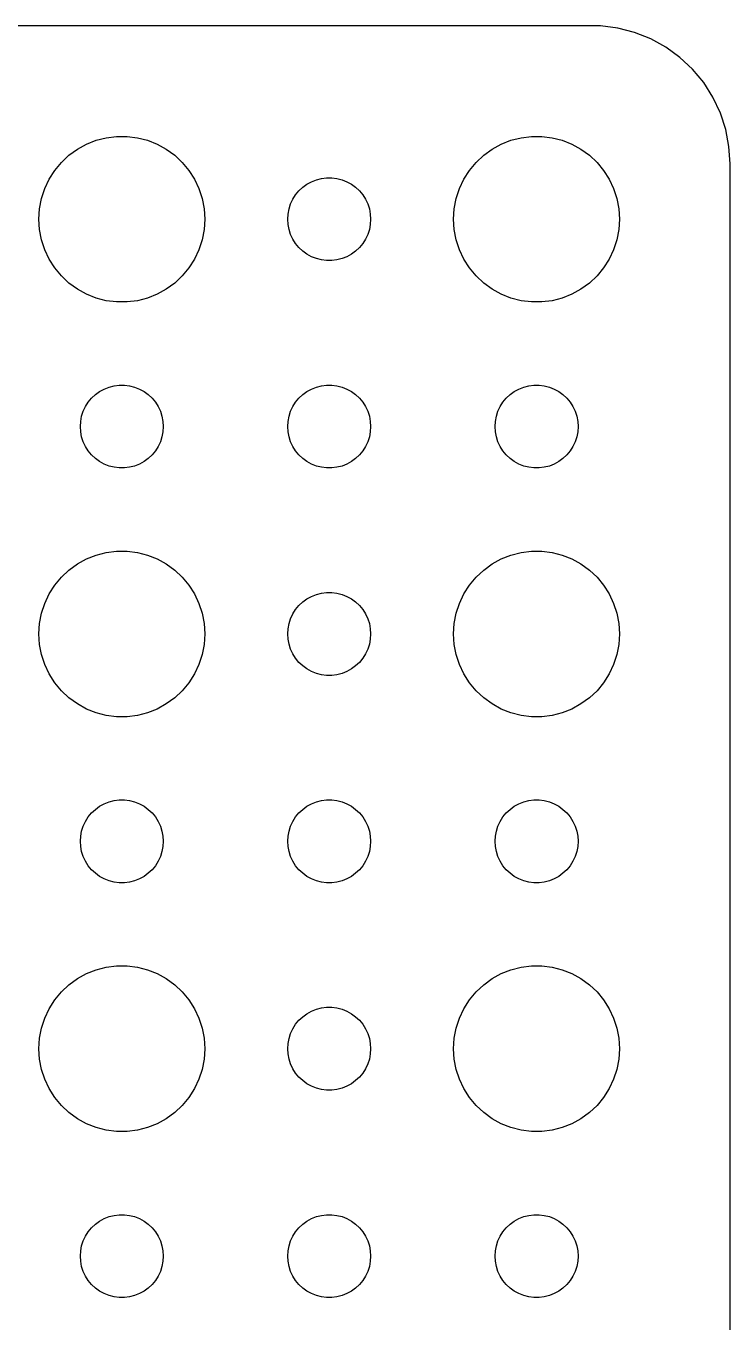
# Model space of a CAD drawing. Header units: metres. Extents: x -44.5 to 44.5, y -44.5 to 44.5.
# Drawn here: x 19.03 to 44.5, y -2.39 to 44.49 of the extents above; entities that cross this region are included whole.
import ezdxf

# ---------------------------------------------------------------- set-up
doc = ezdxf.new("R2010")
doc.units = ezdxf.units.M

msp = doc.modelspace()

# ---------------------------------------------------------------- linework, layer by layer
for p, q in [((39.8139, 44.4901), (-39.8139, 44.4901)), ((40.4369, 44.4114), (39.8139, 44.4901)), ((41.0451, 44.2553), (40.4369, 44.4114)), ((41.6289, 44.0241), (41.0451, 44.2553)), ((42.1791, 43.7216), (41.6289, 44.0241)), ((42.6871, 43.3526), (42.1791, 43.7216)), ((43.1448, 42.9227), (42.6871, 43.3526)), ((43.5451, 42.4389), (43.1448, 42.9227)), ((43.8815, 41.9088), (43.5451, 42.4389)), ((44.1489, 41.3406), (43.8815, 41.9088)), ((44.3429, 40.7434), (44.1489, 41.3406)), ((21.2227, 40.2145), (21.5729, 40.3532)), ((21.5729, 40.3532), (21.9379, 40.4469)), ((21.9379, 40.4469), (22.3116, 40.4941)), ((22.3116, 40.4941), (22.6884, 40.4941)), ((22.6884, 40.4941), (23.0621, 40.4469)), ((23.0621, 40.4469), (23.427, 40.3532)), ((23.427, 40.3532), (23.7773, 40.2145)), ((36.2227, 40.2145), (36.5729, 40.3532)), ((36.5729, 40.3532), (36.9379, 40.4469)), ((36.9379, 40.4469), (37.3116, 40.4941)), ((37.3116, 40.4941), (37.6884, 40.4941)), ((37.6884, 40.4941), (38.0621, 40.4469)), ((38.0621, 40.4469), (38.427, 40.3532)), ((38.427, 40.3532), (38.7773, 40.2145)), ((44.4606, 40.1267), (44.3429, 40.7434)), ((20.5877, 39.8115), (20.8925, 40.033)), ((20.8925, 40.033), (21.2227, 40.2145)), ((23.7773, 40.2145), (24.1075, 40.033)), ((24.1075, 40.033), (24.4123, 39.8115)), ((35.5877, 39.8115), (35.8925, 40.033)), ((35.8925, 40.033), (36.2227, 40.2145)), ((38.7773, 40.2145), (39.1075, 40.033)), ((39.1075, 40.033), (39.4123, 39.8115)), ((44.5, 39.5), (44.4606, 40.1267)), ((20.0729, 39.2634), (20.3131, 39.5536)), ((20.3131, 39.5536), (20.5877, 39.8115)), ((24.4123, 39.8115), (24.6869, 39.5536)), ((24.6869, 39.5536), (24.927, 39.2634)), ((35.0729, 39.2634), (35.3131, 39.5536)), ((35.3131, 39.5536), (35.5877, 39.8115)), ((39.4123, 39.8115), (39.6869, 39.5536)), ((39.6869, 39.5536), (39.927, 39.2634)), ((44.5, -39.5), (44.5, 39.5)), ((19.7107, 38.6044), (19.8711, 38.9453)), ((19.8711, 38.9453), (20.0729, 39.2634)), ((24.927, 39.2634), (25.1289, 38.9453)), ((25.1289, 38.9453), (25.2893, 38.6044)), ((29.3613, 38.8572), (29.5365, 38.9266)), ((29.5365, 38.9266), (29.7189, 38.9734)), ((29.7189, 38.9734), (29.9058, 38.997)), ((29.9058, 38.997), (30.0942, 38.997)), ((30.0942, 38.997), (30.2811, 38.9734)), ((30.2811, 38.9734), (30.4635, 38.9266)), ((30.4635, 38.9266), (30.6387, 38.8572)), ((34.7107, 38.6044), (34.8711, 38.9453)), ((34.8711, 38.9453), (35.0729, 39.2634)), ((39.927, 39.2634), (40.1289, 38.9453)), ((40.1289, 38.9453), (40.2893, 38.6044)), ((19.5942, 38.2461), (19.7107, 38.6044)), ((25.2893, 38.6044), (25.4057, 38.2461)), ((28.7865, 38.3817), (28.9065, 38.5268)), ((28.9065, 38.5268), (29.0439, 38.6558)), ((29.0439, 38.6558), (29.1963, 38.7665)), ((29.1963, 38.7665), (29.3613, 38.8572)), ((30.6387, 38.8572), (30.8037, 38.7665)), ((30.8037, 38.7665), (30.9561, 38.6558)), ((30.9561, 38.6558), (31.0934, 38.5268)), ((31.0934, 38.5268), (31.2135, 38.3817)), ((34.5942, 38.2461), (34.7107, 38.6044)), ((40.2893, 38.6044), (40.4057, 38.2461)), ((19.5237, 37.876), (19.5942, 38.2461)), ((25.4057, 38.2461), (25.4763, 37.876)), ((28.5471, 37.873), (28.6053, 38.0522)), ((28.6053, 38.0522), (28.6855, 38.2226)), ((28.6855, 38.2226), (28.7865, 38.3817)), ((31.2135, 38.3817), (31.3145, 38.2226)), ((31.3145, 38.2226), (31.3947, 38.0522)), ((31.3947, 38.0522), (31.4529, 37.873)), ((34.5237, 37.876), (34.5942, 38.2461)), ((40.4057, 38.2461), (40.4763, 37.876)), ((19.5, 37.5), (19.5237, 37.876)), ((25.4763, 37.876), (25.5, 37.5)), ((28.5, 37.5), (28.5118, 37.688)), ((28.5118, 37.688), (28.5471, 37.873)), ((31.4529, 37.873), (31.4882, 37.688)), ((31.4882, 37.688), (31.5, 37.5)), ((34.5, 37.5), (34.5237, 37.876)), ((40.4763, 37.876), (40.5, 37.5)), ((19.5237, 37.124), (19.5, 37.5)), ((19.5942, 36.7539), (19.5237, 37.124)), ((25.4763, 37.124), (25.4057, 36.7539)), ((25.5, 37.5), (25.4763, 37.124)), ((28.5118, 37.312), (28.5, 37.5)), ((28.5471, 37.127), (28.5118, 37.312)), ((28.6053, 36.9478), (28.5471, 37.127)), ((31.4529, 37.127), (31.3947, 36.9478)), ((31.4882, 37.312), (31.4529, 37.127)), ((31.5, 37.5), (31.4882, 37.312)), ((34.5237, 37.124), (34.5, 37.5)), ((34.5942, 36.7539), (34.5237, 37.124)), ((40.4763, 37.124), (40.4057, 36.7539)), ((40.5, 37.5), (40.4763, 37.124)), ((19.7107, 36.3956), (19.5942, 36.7539)), ((25.4057, 36.7539), (25.2893, 36.3956)), ((28.6855, 36.7774), (28.6053, 36.9478)), ((28.7865, 36.6183), (28.6855, 36.7774)), ((28.9065, 36.4732), (28.7865, 36.6183)), ((31.2135, 36.6183), (31.0934, 36.4732)), ((31.3145, 36.7774), (31.2135, 36.6183)), ((31.3947, 36.9478), (31.3145, 36.7774)), ((34.7107, 36.3956), (34.5942, 36.7539)), ((40.4057, 36.7539), (40.2893, 36.3956)), ((19.8711, 36.0547), (19.7107, 36.3956)), ((25.2893, 36.3956), (25.1289, 36.0547)), ((29.0439, 36.3442), (28.9065, 36.4732)), ((29.1963, 36.2335), (29.0439, 36.3442)), ((29.3613, 36.1428), (29.1963, 36.2335)), ((29.5365, 36.0734), (29.3613, 36.1428)), ((30.6387, 36.1428), (30.4635, 36.0734)), ((30.8037, 36.2335), (30.6387, 36.1428)), ((30.9561, 36.3442), (30.8037, 36.2335)), ((31.0934, 36.4732), (30.9561, 36.3442)), ((34.8711, 36.0547), (34.7107, 36.3956)), ((40.2893, 36.3956), (40.1289, 36.0547)), ((20.0729, 35.7366), (19.8711, 36.0547)), ((20.3131, 35.4464), (20.0729, 35.7366)), ((24.927, 35.7366), (24.6869, 35.4464)), ((25.1289, 36.0547), (24.927, 35.7366)), ((29.7189, 36.0266), (29.5365, 36.0734)), ((29.9058, 36.003), (29.7189, 36.0266)), ((30.0942, 36.003), (29.9058, 36.003)), ((30.2811, 36.0266), (30.0942, 36.003)), ((30.4635, 36.0734), (30.2811, 36.0266)), ((35.0729, 35.7366), (34.8711, 36.0547)), ((35.3131, 35.4464), (35.0729, 35.7366)), ((39.927, 35.7366), (39.6869, 35.4464)), ((40.1289, 36.0547), (39.927, 35.7366)), ((20.5877, 35.1885), (20.3131, 35.4464)), ((20.8925, 34.967), (20.5877, 35.1885)), ((24.4123, 35.1885), (24.1075, 34.967)), ((24.6869, 35.4464), (24.4123, 35.1885)), ((35.5877, 35.1885), (35.3131, 35.4464)), ((35.8925, 34.967), (35.5877, 35.1885)), ((39.4123, 35.1885), (39.1075, 34.967)), ((39.6869, 35.4464), (39.4123, 35.1885)), ((21.2227, 34.7855), (20.8925, 34.967)), ((21.5729, 34.6468), (21.2227, 34.7855)), ((23.7773, 34.7855), (23.427, 34.6468)), ((24.1075, 34.967), (23.7773, 34.7855)), ((36.2227, 34.7855), (35.8925, 34.967)), ((36.5729, 34.6468), (36.2227, 34.7855)), ((38.7773, 34.7855), (38.427, 34.6468)), ((39.1075, 34.967), (38.7773, 34.7855)), ((21.9379, 34.5531), (21.5729, 34.6468)), ((22.3116, 34.5059), (21.9379, 34.5531)), ((22.6884, 34.5059), (22.3116, 34.5059)), ((23.0621, 34.5531), (22.6884, 34.5059)), ((23.427, 34.6468), (23.0621, 34.5531)), ((36.9379, 34.5531), (36.5729, 34.6468)), ((37.3116, 34.5059), (36.9379, 34.5531)), ((37.6884, 34.5059), (37.3116, 34.5059)), ((38.0621, 34.5531), (37.6884, 34.5059)), ((38.427, 34.6468), (38.0621, 34.5531)), ((21.8613, 31.3572), (22.0365, 31.4266)), ((22.0365, 31.4266), (22.2189, 31.4734)), ((22.2189, 31.4734), (22.4058, 31.497)), ((22.4058, 31.497), (22.5942, 31.497)), ((22.5942, 31.497), (22.7811, 31.4734)), ((22.7811, 31.4734), (22.9635, 31.4266)), ((22.9635, 31.4266), (23.1387, 31.3572)), ((29.3613, 31.3572), (29.5365, 31.4266)), ((29.5365, 31.4266), (29.7189, 31.4734)), ((29.7189, 31.4734), (29.9058, 31.497)), ((29.9058, 31.497), (30.0942, 31.497)), ((30.0942, 31.497), (30.2811, 31.4734)), ((30.2811, 31.4734), (30.4635, 31.4266)), ((30.4635, 31.4266), (30.6387, 31.3572)), ((36.8613, 31.3572), (37.0365, 31.4266)), ((37.0365, 31.4266), (37.2189, 31.4734)), ((37.2189, 31.4734), (37.4058, 31.497)), ((37.4058, 31.497), (37.5942, 31.497)), ((37.5942, 31.497), (37.7811, 31.4734)), ((37.7811, 31.4734), (37.9635, 31.4266)), ((37.9635, 31.4266), (38.1387, 31.3572)), ((21.2865, 30.8817), (21.4065, 31.0268)), ((21.4065, 31.0268), (21.5439, 31.1558)), ((21.5439, 31.1558), (21.6963, 31.2665)), ((21.6963, 31.2665), (21.8613, 31.3572)), ((23.1387, 31.3572), (23.3037, 31.2665)), ((23.3037, 31.2665), (23.4561, 31.1558)), ((23.4561, 31.1558), (23.5934, 31.0268)), ((23.5934, 31.0268), (23.7135, 30.8817)), ((28.7865, 30.8817), (28.9065, 31.0268)), ((28.9065, 31.0268), (29.0439, 31.1558)), ((29.0439, 31.1558), (29.1963, 31.2665)), ((29.1963, 31.2665), (29.3613, 31.3572)), ((30.6387, 31.3572), (30.8037, 31.2665)), ((30.8037, 31.2665), (30.9561, 31.1558)), ((30.9561, 31.1558), (31.0934, 31.0268)), ((31.0934, 31.0268), (31.2135, 30.8817)), ((36.2865, 30.8817), (36.4065, 31.0268)), ((36.4065, 31.0268), (36.5439, 31.1558)), ((36.5439, 31.1558), (36.6963, 31.2665)), ((36.6963, 31.2665), (36.8613, 31.3572)), ((38.1387, 31.3572), (38.3037, 31.2665)), ((38.3037, 31.2665), (38.4561, 31.1558)), ((38.4561, 31.1558), (38.5934, 31.0268)), ((38.5934, 31.0268), (38.7135, 30.8817)), ((21.0471, 30.373), (21.1053, 30.5522)), ((21.1053, 30.5522), (21.1855, 30.7226)), ((21.1855, 30.7226), (21.2865, 30.8817)), ((23.7135, 30.8817), (23.8145, 30.7226)), ((23.8145, 30.7226), (23.8947, 30.5522)), ((23.8947, 30.5522), (23.9529, 30.373)), ((28.5471, 30.373), (28.6053, 30.5522)), ((28.6053, 30.5522), (28.6855, 30.7226)), ((28.6855, 30.7226), (28.7865, 30.8817)), ((31.2135, 30.8817), (31.3145, 30.7226)), ((31.3145, 30.7226), (31.3947, 30.5522)), ((31.3947, 30.5522), (31.4529, 30.373)), ((36.0471, 30.373), (36.1053, 30.5522)), ((36.1053, 30.5522), (36.1855, 30.7226)), ((36.1855, 30.7226), (36.2865, 30.8817)), ((38.7135, 30.8817), (38.8145, 30.7226)), ((38.8145, 30.7226), (38.8947, 30.5522)), ((38.8947, 30.5522), (38.9529, 30.373)), ((21, 30), (21.0118, 30.188)), ((21.0118, 30.188), (21.0471, 30.373)), ((23.9529, 30.373), (23.9882, 30.188)), ((23.9882, 30.188), (24, 30)), ((28.5, 30), (28.5118, 30.188)), ((28.5118, 30.188), (28.5471, 30.373)), ((31.4529, 30.373), (31.4882, 30.188)), ((31.4882, 30.188), (31.5, 30)), ((36, 30), (36.0118, 30.188)), ((36.0118, 30.188), (36.0471, 30.373)), ((38.9529, 30.373), (38.9882, 30.188)), ((38.9882, 30.188), (39, 30)), ((21.0118, 29.812), (21, 30)), ((21.0471, 29.627), (21.0118, 29.812)), ((21.1053, 29.4478), (21.0471, 29.627)), ((23.9529, 29.627), (23.8947, 29.4478)), ((23.9882, 29.812), (23.9529, 29.627)), ((24, 30), (23.9882, 29.812)), ((28.5118, 29.812), (28.5, 30)), ((28.5471, 29.627), (28.5118, 29.812)), ((28.6053, 29.4478), (28.5471, 29.627)), ((31.4529, 29.627), (31.3947, 29.4478)), ((31.4882, 29.812), (31.4529, 29.627)), ((31.5, 30), (31.4882, 29.812)), ((36.0118, 29.812), (36, 30)), ((36.0471, 29.627), (36.0118, 29.812)), ((36.1053, 29.4478), (36.0471, 29.627)), ((38.9529, 29.627), (38.8947, 29.4478)), ((38.9882, 29.812), (38.9529, 29.627)), ((39, 30), (38.9882, 29.812)), ((21.1855, 29.2774), (21.1053, 29.4478)), ((21.2865, 29.1183), (21.1855, 29.2774)), ((21.4065, 28.9732), (21.2865, 29.1183)), ((23.7135, 29.1183), (23.5934, 28.9732)), ((23.8145, 29.2774), (23.7135, 29.1183)), ((23.8947, 29.4478), (23.8145, 29.2774)), ((28.6855, 29.2774), (28.6053, 29.4478)), ((28.7865, 29.1183), (28.6855, 29.2774)), ((28.9065, 28.9732), (28.7865, 29.1183)), ((31.2135, 29.1183), (31.0934, 28.9732)), ((31.3145, 29.2774), (31.2135, 29.1183)), ((31.3947, 29.4478), (31.3145, 29.2774)), ((36.1855, 29.2774), (36.1053, 29.4478)), ((36.2865, 29.1183), (36.1855, 29.2774)), ((36.4065, 28.9732), (36.2865, 29.1183)), ((38.7135, 29.1183), (38.5934, 28.9732)), ((38.8145, 29.2774), (38.7135, 29.1183)), ((38.8947, 29.4478), (38.8145, 29.2774)), ((21.5439, 28.8442), (21.4065, 28.9732)), ((21.6963, 28.7335), (21.5439, 28.8442)), ((21.8613, 28.6427), (21.6963, 28.7335)), ((22.0365, 28.5734), (21.8613, 28.6427)), ((23.1387, 28.6427), (22.9635, 28.5734)), ((23.3037, 28.7335), (23.1387, 28.6427)), ((23.4561, 28.8442), (23.3037, 28.7335)), ((23.5934, 28.9732), (23.4561, 28.8442)), ((29.0439, 28.8442), (28.9065, 28.9732)), ((29.1963, 28.7335), (29.0439, 28.8442)), ((29.3613, 28.6427), (29.1963, 28.7335)), ((29.5365, 28.5734), (29.3613, 28.6427)), ((30.6387, 28.6427), (30.4635, 28.5734)), ((30.8037, 28.7335), (30.6387, 28.6427)), ((30.9561, 28.8442), (30.8037, 28.7335)), ((31.0934, 28.9732), (30.9561, 28.8442)), ((36.5439, 28.8442), (36.4065, 28.9732)), ((36.6963, 28.7335), (36.5439, 28.8442)), ((36.8613, 28.6427), (36.6963, 28.7335)), ((37.0365, 28.5734), (36.8613, 28.6427)), ((38.1387, 28.6427), (37.9635, 28.5734)), ((38.3037, 28.7335), (38.1387, 28.6427)), ((38.4561, 28.8442), (38.3037, 28.7335)), ((38.5934, 28.9732), (38.4561, 28.8442)), ((22.2189, 28.5266), (22.0365, 28.5734)), ((22.4058, 28.503), (22.2189, 28.5266)), ((22.5942, 28.503), (22.4058, 28.503)), ((22.7811, 28.5266), (22.5942, 28.503)), ((22.9635, 28.5734), (22.7811, 28.5266)), ((29.7189, 28.5266), (29.5365, 28.5734)), ((29.9058, 28.503), (29.7189, 28.5266)), ((30.0942, 28.503), (29.9058, 28.503)), ((30.2811, 28.5266), (30.0942, 28.503)), ((30.4635, 28.5734), (30.2811, 28.5266)), ((37.2189, 28.5266), (37.0365, 28.5734)), ((37.4058, 28.503), (37.2189, 28.5266)), ((37.5942, 28.503), (37.4058, 28.503)), ((37.7811, 28.5266), (37.5942, 28.503)), ((37.9635, 28.5734), (37.7811, 28.5266)), ((21.2227, 25.2145), (21.5729, 25.3532)), ((21.5729, 25.3532), (21.9379, 25.4469)), ((21.9379, 25.4469), (22.3116, 25.4941)), ((22.3116, 25.4941), (22.6884, 25.4941)), ((22.6884, 25.4941), (23.0621, 25.4469)), ((23.0621, 25.4469), (23.427, 25.3532)), ((23.427, 25.3532), (23.7773, 25.2145)), ((36.2227, 25.2145), (36.5729, 25.3532)), ((36.5729, 25.3532), (36.9379, 25.4469)), ((36.9379, 25.4469), (37.3116, 25.4941)), ((37.3116, 25.4941), (37.6884, 25.4941)), ((37.6884, 25.4941), (38.0621, 25.4469)), ((38.0621, 25.4469), (38.427, 25.3532)), ((38.427, 25.3532), (38.7773, 25.2145)), ((20.5877, 24.8115), (20.8925, 25.033)), ((20.8925, 25.033), (21.2227, 25.2145)), ((23.7773, 25.2145), (24.1075, 25.033)), ((24.1075, 25.033), (24.4123, 24.8115)), ((35.5877, 24.8115), (35.8925, 25.033)), ((35.8925, 25.033), (36.2227, 25.2145)), ((38.7773, 25.2145), (39.1075, 25.033)), ((39.1075, 25.033), (39.4123, 24.8115)), ((20.0729, 24.2634), (20.3131, 24.5536)), ((20.3131, 24.5536), (20.5877, 24.8115)), ((24.4123, 24.8115), (24.6869, 24.5536)), ((24.6869, 24.5536), (24.927, 24.2634)), ((35.0729, 24.2634), (35.3131, 24.5536)), ((35.3131, 24.5536), (35.5877, 24.8115)), ((39.4123, 24.8115), (39.6869, 24.5536)), ((39.6869, 24.5536), (39.927, 24.2634)), ((19.7107, 23.6044), (19.8711, 23.9453)), ((19.8711, 23.9453), (20.0729, 24.2634)), ((24.927, 24.2634), (25.1289, 23.9453)), ((25.1289, 23.9453), (25.2893, 23.6044)), ((29.3613, 23.8572), (29.5365, 23.9266)), ((29.5365, 23.9266), (29.7189, 23.9734)), ((29.7189, 23.9734), (29.9058, 23.997)), ((29.9058, 23.997), (30.0942, 23.997)), ((30.0942, 23.997), (30.2811, 23.9734)), ((30.2811, 23.9734), (30.4635, 23.9266)), ((30.4635, 23.9266), (30.6387, 23.8572)), ((34.7107, 23.6044), (34.8711, 23.9453)), ((34.8711, 23.9453), (35.0729, 24.2634)), ((39.927, 24.2634), (40.1289, 23.9453)), ((40.1289, 23.9453), (40.2893, 23.6044)), ((19.5942, 23.2461), (19.7107, 23.6044)), ((25.2893, 23.6044), (25.4057, 23.2461)), ((28.7865, 23.3817), (28.9065, 23.5268)), ((28.9065, 23.5268), (29.0439, 23.6558)), ((29.0439, 23.6558), (29.1963, 23.7665)), ((29.1963, 23.7665), (29.3613, 23.8572)), ((30.6387, 23.8572), (30.8037, 23.7665)), ((30.8037, 23.7665), (30.9561, 23.6558)), ((30.9561, 23.6558), (31.0934, 23.5268)), ((31.0934, 23.5268), (31.2135, 23.3817)), ((34.5942, 23.2461), (34.7107, 23.6044)), ((40.2893, 23.6044), (40.4057, 23.2461)), ((19.5237, 22.876), (19.5942, 23.2461)), ((25.4057, 23.2461), (25.4763, 22.876)), ((28.5471, 22.873), (28.6053, 23.0522)), ((28.6053, 23.0522), (28.6855, 23.2226)), ((28.6855, 23.2226), (28.7865, 23.3817)), ((31.2135, 23.3817), (31.3145, 23.2226)), ((31.3145, 23.2226), (31.3947, 23.0522)), ((31.3947, 23.0522), (31.4529, 22.873)), ((34.5237, 22.876), (34.5942, 23.2461)), ((40.4057, 23.2461), (40.4763, 22.876)), ((19.5, 22.5), (19.5237, 22.876)), ((25.4763, 22.876), (25.5, 22.5)), ((28.5, 22.5), (28.5118, 22.688)), ((28.5118, 22.688), (28.5471, 22.873)), ((31.4529, 22.873), (31.4882, 22.688)), ((31.4882, 22.688), (31.5, 22.5)), ((34.5, 22.5), (34.5237, 22.876)), ((40.4763, 22.876), (40.5, 22.5)), ((19.5237, 22.124), (19.5, 22.5)), ((19.5942, 21.7539), (19.5237, 22.124)), ((25.4763, 22.124), (25.4057, 21.7539)), ((25.5, 22.5), (25.4763, 22.124)), ((28.5118, 22.312), (28.5, 22.5)), ((28.5471, 22.127), (28.5118, 22.312)), ((28.6053, 21.9478), (28.5471, 22.127)), ((31.4529, 22.127), (31.3947, 21.9478)), ((31.4882, 22.312), (31.4529, 22.127)), ((31.5, 22.5), (31.4882, 22.312)), ((34.5237, 22.124), (34.5, 22.5)), ((34.5942, 21.7539), (34.5237, 22.124)), ((40.4763, 22.124), (40.4057, 21.7539)), ((40.5, 22.5), (40.4763, 22.124)), ((19.7107, 21.3956), (19.5942, 21.7539)), ((25.4057, 21.7539), (25.2893, 21.3956)), ((28.6855, 21.7774), (28.6053, 21.9478)), ((28.7865, 21.6183), (28.6855, 21.7774)), ((28.9065, 21.4732), (28.7865, 21.6183)), ((31.2135, 21.6183), (31.0934, 21.4732)), ((31.3145, 21.7774), (31.2135, 21.6183)), ((31.3947, 21.9478), (31.3145, 21.7774)), ((34.7107, 21.3956), (34.5942, 21.7539)), ((40.4057, 21.7539), (40.2893, 21.3956)), ((19.8711, 21.0547), (19.7107, 21.3956)), ((25.2893, 21.3956), (25.1289, 21.0547)), ((29.0439, 21.3442), (28.9065, 21.4732)), ((29.1963, 21.2335), (29.0439, 21.3442)), ((29.3613, 21.1427), (29.1963, 21.2335)), ((29.5365, 21.0734), (29.3613, 21.1427)), ((30.6387, 21.1427), (30.4635, 21.0734)), ((30.8037, 21.2335), (30.6387, 21.1427)), ((30.9561, 21.3442), (30.8037, 21.2335)), ((31.0934, 21.4732), (30.9561, 21.3442)), ((34.8711, 21.0547), (34.7107, 21.3956)), ((40.2893, 21.3956), (40.1289, 21.0547)), ((20.0729, 20.7366), (19.8711, 21.0547)), ((20.3131, 20.4464), (20.0729, 20.7366)), ((24.927, 20.7366), (24.6869, 20.4464)), ((25.1289, 21.0547), (24.927, 20.7366)), ((29.7189, 21.0266), (29.5365, 21.0734)), ((29.9058, 21.003), (29.7189, 21.0266)), ((30.0942, 21.003), (29.9058, 21.003)), ((30.2811, 21.0266), (30.0942, 21.003)), ((30.4635, 21.0734), (30.2811, 21.0266)), ((35.0729, 20.7366), (34.8711, 21.0547)), ((35.3131, 20.4464), (35.0729, 20.7366)), ((39.927, 20.7366), (39.6869, 20.4464)), ((40.1289, 21.0547), (39.927, 20.7366)), ((20.5877, 20.1884), (20.3131, 20.4464)), ((20.8925, 19.967), (20.5877, 20.1884)), ((24.4123, 20.1884), (24.1075, 19.967)), ((24.6869, 20.4464), (24.4123, 20.1884)), ((35.5877, 20.1884), (35.3131, 20.4464)), ((35.8925, 19.967), (35.5877, 20.1884)), ((39.4123, 20.1884), (39.1075, 19.967)), ((39.6869, 20.4464), (39.4123, 20.1884)), ((21.2227, 19.7855), (20.8925, 19.967)), ((21.5729, 19.6468), (21.2227, 19.7855)), ((23.7773, 19.7855), (23.427, 19.6468)), ((24.1075, 19.967), (23.7773, 19.7855)), ((36.2227, 19.7855), (35.8925, 19.967)), ((36.5729, 19.6468), (36.2227, 19.7855)), ((38.7773, 19.7855), (38.427, 19.6468)), ((39.1075, 19.967), (38.7773, 19.7855)), ((21.9379, 19.5531), (21.5729, 19.6468)), ((22.3116, 19.5059), (21.9379, 19.5531)), ((22.6884, 19.5059), (22.3116, 19.5059)), ((23.0621, 19.5531), (22.6884, 19.5059)), ((23.427, 19.6468), (23.0621, 19.5531)), ((36.9379, 19.5531), (36.5729, 19.6468)), ((37.3116, 19.5059), (36.9379, 19.5531)), ((37.6884, 19.5059), (37.3116, 19.5059)), ((38.0621, 19.5531), (37.6884, 19.5059)), ((38.427, 19.6468), (38.0621, 19.5531)), ((21.8613, 16.3572), (22.0365, 16.4266)), ((22.0365, 16.4266), (22.2189, 16.4734)), ((22.2189, 16.4734), (22.4058, 16.497)), ((22.4058, 16.497), (22.5942, 16.497)), ((22.5942, 16.497), (22.7811, 16.4734)), ((22.7811, 16.4734), (22.9635, 16.4266)), ((22.9635, 16.4266), (23.1387, 16.3572)), ((29.3613, 16.3572), (29.5365, 16.4266)), ((29.5365, 16.4266), (29.7189, 16.4734)), ((29.7189, 16.4734), (29.9058, 16.497)), ((29.9058, 16.497), (30.0942, 16.497)), ((30.0942, 16.497), (30.2811, 16.4734)), ((30.2811, 16.4734), (30.4635, 16.4266)), ((30.4635, 16.4266), (30.6387, 16.3572)), ((36.8613, 16.3572), (37.0365, 16.4266)), ((37.0365, 16.4266), (37.2189, 16.4734)), ((37.2189, 16.4734), (37.4058, 16.497)), ((37.4058, 16.497), (37.5942, 16.497)), ((37.5942, 16.497), (37.7811, 16.4734)), ((37.7811, 16.4734), (37.9635, 16.4266)), ((37.9635, 16.4266), (38.1387, 16.3572)), ((21.2865, 15.8817), (21.4065, 16.0268)), ((21.4065, 16.0268), (21.5439, 16.1558)), ((21.5439, 16.1558), (21.6963, 16.2665)), ((21.6963, 16.2665), (21.8613, 16.3572)), ((23.1387, 16.3572), (23.3037, 16.2665)), ((23.3037, 16.2665), (23.4561, 16.1558)), ((23.4561, 16.1558), (23.5934, 16.0268)), ((23.5934, 16.0268), (23.7135, 15.8817)), ((28.7865, 15.8817), (28.9065, 16.0268)), ((28.9065, 16.0268), (29.0439, 16.1558)), ((29.0439, 16.1558), (29.1963, 16.2665)), ((29.1963, 16.2665), (29.3613, 16.3572)), ((30.6387, 16.3572), (30.8037, 16.2665)), ((30.8037, 16.2665), (30.9561, 16.1558)), ((30.9561, 16.1558), (31.0934, 16.0268)), ((31.0934, 16.0268), (31.2135, 15.8817)), ((36.2865, 15.8817), (36.4065, 16.0268)), ((36.4065, 16.0268), (36.5439, 16.1558)), ((36.5439, 16.1558), (36.6963, 16.2665)), ((36.6963, 16.2665), (36.8613, 16.3572)), ((38.1387, 16.3572), (38.3037, 16.2665)), ((38.3037, 16.2665), (38.4561, 16.1558)), ((38.4561, 16.1558), (38.5934, 16.0268)), ((38.5934, 16.0268), (38.7135, 15.8817)), ((21.0471, 15.373), (21.1053, 15.5522)), ((21.1053, 15.5522), (21.1855, 15.7226)), ((21.1855, 15.7226), (21.2865, 15.8817)), ((23.7135, 15.8817), (23.8145, 15.7226)), ((23.8145, 15.7226), (23.8947, 15.5522)), ((23.8947, 15.5522), (23.9529, 15.373)), ((28.5471, 15.373), (28.6053, 15.5522)), ((28.6053, 15.5522), (28.6855, 15.7226)), ((28.6855, 15.7226), (28.7865, 15.8817)), ((31.2135, 15.8817), (31.3145, 15.7226)), ((31.3145, 15.7226), (31.3947, 15.5522)), ((31.3947, 15.5522), (31.4529, 15.373)), ((36.0471, 15.373), (36.1053, 15.5522)), ((36.1053, 15.5522), (36.1855, 15.7226)), ((36.1855, 15.7226), (36.2865, 15.8817)), ((38.7135, 15.8817), (38.8145, 15.7226)), ((38.8145, 15.7226), (38.8947, 15.5522)), ((38.8947, 15.5522), (38.9529, 15.373)), ((21, 15), (21.0118, 15.188)), ((21.0118, 15.188), (21.0471, 15.373)), ((23.9529, 15.373), (23.9882, 15.188)), ((23.9882, 15.188), (24, 15)), ((28.5, 15), (28.5118, 15.188)), ((28.5118, 15.188), (28.5471, 15.373)), ((31.4529, 15.373), (31.4882, 15.188)), ((31.4882, 15.188), (31.5, 15)), ((36, 15), (36.0118, 15.188)), ((36.0118, 15.188), (36.0471, 15.373)), ((38.9529, 15.373), (38.9882, 15.188)), ((38.9882, 15.188), (39, 15)), ((21.0118, 14.812), (21, 15)), ((21.0471, 14.627), (21.0118, 14.812)), ((21.1053, 14.4478), (21.0471, 14.627)), ((23.9529, 14.627), (23.8947, 14.4478)), ((23.9882, 14.812), (23.9529, 14.627)), ((24, 15), (23.9882, 14.812)), ((28.5118, 14.812), (28.5, 15)), ((28.5471, 14.627), (28.5118, 14.812)), ((28.6053, 14.4478), (28.5471, 14.627)), ((31.4529, 14.627), (31.3947, 14.4478)), ((31.4882, 14.812), (31.4529, 14.627)), ((31.5, 15), (31.4882, 14.812)), ((36.0118, 14.812), (36, 15)), ((36.0471, 14.627), (36.0118, 14.812)), ((36.1053, 14.4478), (36.0471, 14.627)), ((38.9529, 14.627), (38.8947, 14.4478)), ((38.9882, 14.812), (38.9529, 14.627)), ((39, 15), (38.9882, 14.812)), ((21.1855, 14.2774), (21.1053, 14.4478)), ((21.2865, 14.1183), (21.1855, 14.2774)), ((21.4065, 13.9732), (21.2865, 14.1183)), ((23.7135, 14.1183), (23.5934, 13.9732)), ((23.8145, 14.2774), (23.7135, 14.1183)), ((23.8947, 14.4478), (23.8145, 14.2774)), ((28.6855, 14.2774), (28.6053, 14.4478)), ((28.7865, 14.1183), (28.6855, 14.2774)), ((28.9065, 13.9732), (28.7865, 14.1183)), ((31.2135, 14.1183), (31.0934, 13.9732)), ((31.3145, 14.2774), (31.2135, 14.1183)), ((31.3947, 14.4478), (31.3145, 14.2774)), ((36.1855, 14.2774), (36.1053, 14.4478)), ((36.2865, 14.1183), (36.1855, 14.2774)), ((36.4065, 13.9732), (36.2865, 14.1183)), ((38.7135, 14.1183), (38.5934, 13.9732)), ((38.8145, 14.2774), (38.7135, 14.1183)), ((38.8947, 14.4478), (38.8145, 14.2774)), ((21.5439, 13.8442), (21.4065, 13.9732)), ((21.6963, 13.7335), (21.5439, 13.8442)), ((21.8613, 13.6427), (21.6963, 13.7335)), ((22.0365, 13.5734), (21.8613, 13.6427)), ((23.1387, 13.6427), (22.9635, 13.5734)), ((23.3037, 13.7335), (23.1387, 13.6427)), ((23.4561, 13.8442), (23.3037, 13.7335)), ((23.5934, 13.9732), (23.4561, 13.8442)), ((29.0439, 13.8442), (28.9065, 13.9732)), ((29.1963, 13.7335), (29.0439, 13.8442)), ((29.3613, 13.6427), (29.1963, 13.7335)), ((29.5365, 13.5734), (29.3613, 13.6427)), ((30.6387, 13.6427), (30.4635, 13.5734)), ((30.8037, 13.7335), (30.6387, 13.6427)), ((30.9561, 13.8442), (30.8037, 13.7335)), ((31.0934, 13.9732), (30.9561, 13.8442)), ((36.5439, 13.8442), (36.4065, 13.9732)), ((36.6963, 13.7335), (36.5439, 13.8442)), ((36.8613, 13.6427), (36.6963, 13.7335)), ((37.0365, 13.5734), (36.8613, 13.6427)), ((38.1387, 13.6427), (37.9635, 13.5734)), ((38.3037, 13.7335), (38.1387, 13.6427)), ((38.4561, 13.8442), (38.3037, 13.7335)), ((38.5934, 13.9732), (38.4561, 13.8442)), ((22.2189, 13.5266), (22.0365, 13.5734)), ((22.4058, 13.5029), (22.2189, 13.5266)), ((22.5942, 13.5029), (22.4058, 13.5029)), ((22.7811, 13.5266), (22.5942, 13.5029)), ((22.9635, 13.5734), (22.7811, 13.5266)), ((29.7189, 13.5266), (29.5365, 13.5734)), ((29.9058, 13.5029), (29.7189, 13.5266)), ((30.0942, 13.5029), (29.9058, 13.5029)), ((30.2811, 13.5266), (30.0942, 13.5029)), ((30.4635, 13.5734), (30.2811, 13.5266)), ((37.2189, 13.5266), (37.0365, 13.5734)), ((37.4058, 13.5029), (37.2189, 13.5266)), ((37.5942, 13.5029), (37.4058, 13.5029)), ((37.7811, 13.5266), (37.5942, 13.5029)), ((37.9635, 13.5734), (37.7811, 13.5266)), ((21.2227, 10.2145), (21.5729, 10.3532)), ((21.5729, 10.3532), (21.9379, 10.4469)), ((21.9379, 10.4469), (22.3116, 10.4941)), ((22.3116, 10.4941), (22.6884, 10.4941)), ((22.6884, 10.4941), (23.0621, 10.4469)), ((23.0621, 10.4469), (23.427, 10.3532)), ((23.427, 10.3532), (23.7773, 10.2145)), ((36.2227, 10.2145), (36.5729, 10.3532)), ((36.5729, 10.3532), (36.9379, 10.4469)), ((36.9379, 10.4469), (37.3116, 10.4941)), ((37.3116, 10.4941), (37.6884, 10.4941)), ((37.6884, 10.4941), (38.0621, 10.4469)), ((38.0621, 10.4469), (38.427, 10.3532)), ((38.427, 10.3532), (38.7773, 10.2145)), ((20.5877, 9.81154), (20.8925, 10.033)), ((20.8925, 10.033), (21.2227, 10.2145)), ((23.7773, 10.2145), (24.1075, 10.033)), ((24.1075, 10.033), (24.4123, 9.81154)), ((35.5877, 9.81154), (35.8925, 10.033)), ((35.8925, 10.033), (36.2227, 10.2145)), ((38.7773, 10.2145), (39.1075, 10.033)), ((39.1075, 10.033), (39.4123, 9.81154)), ((20.0729, 9.26335), (20.3131, 9.55363)), ((20.3131, 9.55363), (20.5877, 9.81154)), ((24.4123, 9.81154), (24.6869, 9.55363)), ((24.6869, 9.55363), (24.927, 9.26335)), ((35.0729, 9.26335), (35.3131, 9.55363)), ((35.3131, 9.55363), (35.5877, 9.81154)), ((39.4123, 9.81154), (39.6869, 9.55363)), ((39.6869, 9.55363), (39.927, 9.26335)), ((19.7107, 8.60437), (19.8711, 8.94525)), ((19.8711, 8.94525), (20.0729, 9.26335)), ((24.927, 9.26335), (25.1289, 8.94525)), ((25.1289, 8.94525), (25.2893, 8.60437)), ((29.3613, 8.85724), (29.5365, 8.92657)), ((29.5365, 8.92657), (29.7189, 8.97342)), ((29.7189, 8.97342), (29.9058, 8.99704)), ((29.9058, 8.99704), (30.0942, 8.99704)), ((30.0942, 8.99704), (30.2811, 8.97342)), ((30.2811, 8.97342), (30.4635, 8.92657)), ((30.4635, 8.92657), (30.6387, 8.85724)), ((34.7107, 8.60437), (34.8711, 8.94525)), ((34.8711, 8.94525), (35.0729, 9.26335)), ((39.927, 9.26335), (40.1289, 8.94525)), ((40.1289, 8.94525), (40.2893, 8.60437)), ((19.5942, 8.24606), (19.7107, 8.60437)), ((25.2893, 8.60437), (25.4057, 8.24606)), ((28.7865, 8.38167), (28.9065, 8.52681)), ((28.9065, 8.52681), (29.0439, 8.65576)), ((29.0439, 8.65576), (29.1963, 8.76648)), ((29.1963, 8.76648), (29.3613, 8.85724)), ((30.6387, 8.85724), (30.8037, 8.76648)), ((30.8037, 8.76648), (30.9561, 8.65576)), ((30.9561, 8.65576), (31.0934, 8.52681)), ((31.0934, 8.52681), (31.2135, 8.38167)), ((34.5942, 8.24606), (34.7107, 8.60437)), ((40.2893, 8.60437), (40.4057, 8.24606)), ((19.5237, 7.87599), (19.5942, 8.24606)), ((25.4057, 8.24606), (25.4763, 7.87599)), ((28.5471, 7.87303), (28.6053, 8.05219)), ((28.6053, 8.05219), (28.6855, 8.22263)), ((28.6855, 8.22263), (28.7865, 8.38167)), ((31.2135, 8.38167), (31.3145, 8.22263)), ((31.3145, 8.22263), (31.3947, 8.05219)), ((31.3947, 8.05219), (31.4529, 7.87303)), ((34.5237, 7.87599), (34.5942, 8.24606)), ((40.4057, 8.24606), (40.4763, 7.87599)), ((19.5, 7.5), (19.5237, 7.87599)), ((25.4763, 7.87599), (25.5, 7.5)), ((28.5, 7.5), (28.5118, 7.68799)), ((28.5118, 7.68799), (28.5471, 7.87303)), ((31.4529, 7.87303), (31.4882, 7.68799)), ((31.4882, 7.68799), (31.5, 7.5)), ((34.5, 7.5), (34.5237, 7.87599)), ((40.4763, 7.87599), (40.5, 7.5)), ((19.5237, 7.12399), (19.5, 7.5)), ((19.5942, 6.75392), (19.5237, 7.12399)), ((25.4763, 7.12399), (25.4057, 6.75392)), ((25.5, 7.5), (25.4763, 7.12399)), ((28.5118, 7.312), (28.5, 7.5)), ((28.5471, 7.12695), (28.5118, 7.312)), ((28.6053, 6.9478), (28.5471, 7.12695)), ((31.4529, 7.12695), (31.3947, 6.9478)), ((31.4882, 7.312), (31.4529, 7.12695)), ((31.5, 7.5), (31.4882, 7.312)), ((34.5237, 7.12399), (34.5, 7.5)), ((34.5942, 6.75392), (34.5237, 7.12399)), ((40.4763, 7.12399), (40.4057, 6.75392)), ((40.5, 7.5), (40.4763, 7.12399)), ((19.7107, 6.39561), (19.5942, 6.75392)), ((25.4057, 6.75392), (25.2893, 6.39561)), ((28.6855, 6.77736), (28.6053, 6.9478)), ((28.7865, 6.61832), (28.6855, 6.77736)), ((28.9065, 6.47318), (28.7865, 6.61832)), ((31.2135, 6.61832), (31.0934, 6.47318)), ((31.3145, 6.77736), (31.2135, 6.61832)), ((31.3947, 6.9478), (31.3145, 6.77736)), ((34.7107, 6.39561), (34.5942, 6.75392)), ((40.4057, 6.75392), (40.2893, 6.39561)), ((19.8711, 6.05473), (19.7107, 6.39561)), ((25.2893, 6.39561), (25.1289, 6.05473)), ((29.0439, 6.34422), (28.9065, 6.47318)), ((29.1963, 6.23351), (29.0439, 6.34422)), ((29.3613, 6.14275), (29.1963, 6.23351)), ((29.5365, 6.07341), (29.3613, 6.14275)), ((30.6387, 6.14275), (30.4635, 6.07341)), ((30.8037, 6.23351), (30.6387, 6.14275)), ((30.9561, 6.34422), (30.8037, 6.23351)), ((31.0934, 6.47318), (30.9561, 6.34422)), ((34.8711, 6.05473), (34.7107, 6.39561)), ((40.2893, 6.39561), (40.1289, 6.05473)), ((20.0729, 5.73663), (19.8711, 6.05473)), ((20.3131, 5.44635), (20.0729, 5.73663)), ((24.927, 5.73663), (24.6869, 5.44635)), ((25.1289, 6.05473), (24.927, 5.73663)), ((29.7189, 6.02657), (29.5365, 6.07341)), ((29.9058, 6.00294), (29.7189, 6.02657)), ((30.0942, 6.00294), (29.9058, 6.00294)), ((30.2811, 6.02657), (30.0942, 6.00294)), ((30.4635, 6.07341), (30.2811, 6.02657)), ((35.0729, 5.73663), (34.8711, 6.05473)), ((35.3131, 5.44635), (35.0729, 5.73663)), ((39.927, 5.73663), (39.6869, 5.44635)), ((40.1289, 6.05473), (39.927, 5.73663)), ((20.5877, 5.18845), (20.3131, 5.44635)), ((20.8925, 4.96701), (20.5877, 5.18845)), ((24.4123, 5.18845), (24.1075, 4.96701)), ((24.6869, 5.44635), (24.4123, 5.18845)), ((35.5877, 5.18845), (35.3131, 5.44635)), ((35.8925, 4.96701), (35.5877, 5.18845)), ((39.4123, 5.18845), (39.1075, 4.96701)), ((39.6869, 5.44635), (39.4123, 5.18845)), ((21.2227, 4.78551), (20.8925, 4.96701)), ((21.5729, 4.64682), (21.2227, 4.78551)), ((23.7773, 4.78551), (23.427, 4.64682)), ((24.1075, 4.96701), (23.7773, 4.78551)), ((36.2227, 4.78551), (35.8925, 4.96701)), ((36.5729, 4.64682), (36.2227, 4.78551)), ((38.7773, 4.78551), (38.427, 4.64682)), ((39.1075, 4.96701), (38.7773, 4.78551)), ((21.9379, 4.55313), (21.5729, 4.64682)), ((22.3116, 4.50591), (21.9379, 4.55313)), ((22.6884, 4.50591), (22.3116, 4.50591)), ((23.0621, 4.55313), (22.6884, 4.50591)), ((23.427, 4.64682), (23.0621, 4.55313)), ((36.9379, 4.55313), (36.5729, 4.64682)), ((37.3116, 4.50591), (36.9379, 4.55313)), ((37.6884, 4.50591), (37.3116, 4.50591)), ((38.0621, 4.55313), (37.6884, 4.50591)), ((38.427, 4.64682), (38.0621, 4.55313)), ((21.8613, 1.35724), (22.0365, 1.42657)), ((22.0365, 1.42657), (22.2189, 1.47342)), ((22.2189, 1.47342), (22.4058, 1.49704)), ((22.4058, 1.49704), (22.5942, 1.49704)), ((22.5942, 1.49704), (22.7811, 1.47342)), ((22.7811, 1.47342), (22.9635, 1.42657)), ((22.9635, 1.42657), (23.1387, 1.35724)), ((29.3613, 1.35724), (29.5365, 1.42657)), ((29.5365, 1.42657), (29.7189, 1.47342)), ((29.7189, 1.47342), (29.9058, 1.49704)), ((29.9058, 1.49704), (30.0942, 1.49704)), ((30.0942, 1.49704), (30.2811, 1.47342)), ((30.2811, 1.47342), (30.4635, 1.42657)), ((30.4635, 1.42657), (30.6387, 1.35724)), ((36.8613, 1.35724), (37.0365, 1.42657)), ((37.0365, 1.42657), (37.2189, 1.47342)), ((37.2189, 1.47342), (37.4058, 1.49704)), ((37.4058, 1.49704), (37.5942, 1.49704)), ((37.5942, 1.49704), (37.7811, 1.47342)), ((37.7811, 1.47342), (37.9635, 1.42657)), ((37.9635, 1.42657), (38.1387, 1.35724)), ((21.2865, 0.881668), (21.4065, 1.02681)), ((21.4065, 1.02681), (21.5439, 1.15576)), ((21.5439, 1.15576), (21.6963, 1.26648)), ((21.6963, 1.26648), (21.8613, 1.35724)), ((23.1387, 1.35724), (23.3037, 1.26648)), ((23.3037, 1.26648), (23.4561, 1.15576)), ((23.4561, 1.15576), (23.5934, 1.02681)), ((23.5934, 1.02681), (23.7135, 0.881668)), ((28.7865, 0.881668), (28.9065, 1.02681)), ((28.9065, 1.02681), (29.0439, 1.15576)), ((29.0439, 1.15576), (29.1963, 1.26648)), ((29.1963, 1.26648), (29.3613, 1.35724)), ((30.6387, 1.35724), (30.8037, 1.26648)), ((30.8037, 1.26648), (30.9561, 1.15576)), ((30.9561, 1.15576), (31.0934, 1.02681)), ((31.0934, 1.02681), (31.2135, 0.881668)), ((36.2865, 0.881668), (36.4065, 1.02681)), ((36.4065, 1.02681), (36.5439, 1.15576)), ((36.5439, 1.15576), (36.6963, 1.26648)), ((36.6963, 1.26648), (36.8613, 1.35724)), ((38.1387, 1.35724), (38.3037, 1.26648)), ((38.3037, 1.26648), (38.4561, 1.15576)), ((38.4561, 1.15576), (38.5934, 1.02681)), ((38.5934, 1.02681), (38.7135, 0.881668)), ((21.0471, 0.373032), (21.1053, 0.552185)), ((21.1053, 0.552185), (21.1855, 0.722626)), ((21.1855, 0.722626), (21.2865, 0.881668)), ((23.7135, 0.881668), (23.8145, 0.722626)), ((23.8145, 0.722626), (23.8947, 0.552185)), ((23.8947, 0.552185), (23.9529, 0.373032)), ((28.5471, 0.373032), (28.6053, 0.552185)), ((28.6053, 0.552185), (28.6855, 0.722626)), ((28.6855, 0.722626), (28.7865, 0.881668)), ((31.2135, 0.881668), (31.3145, 0.722626)), ((31.3145, 0.722626), (31.3947, 0.552185)), ((31.3947, 0.552185), (31.4529, 0.373032)), ((36.0471, 0.373032), (36.1053, 0.552185)), ((36.1053, 0.552185), (36.1855, 0.722626)), ((36.1855, 0.722626), (36.2865, 0.881668)), ((38.7135, 0.881668), (38.8145, 0.722626)), ((38.8145, 0.722626), (38.8947, 0.552185)), ((38.8947, 0.552185), (38.9529, 0.373032)), ((21, 0), (21.0118, 0.187988)), ((21.0118, -0.187988), (21, 0)), ((21.0118, 0.187988), (21.0471, 0.373032)), ((23.9529, 0.373032), (23.9882, 0.187988)), ((23.9882, 0.187988), (24, 0)), ((24, 0), (23.9882, -0.187988)), ((28.5, 0), (28.5118, 0.187988)), ((28.5118, -0.187988), (28.5, 0)), ((28.5118, 0.187988), (28.5471, 0.373032)), ((31.4529, 0.373032), (31.4882, 0.187988)), ((31.4882, 0.187988), (31.5, 0)), ((31.5, 0), (31.4882, -0.187988)), ((36, 0), (36.0118, 0.187988)), ((36.0118, -0.187988), (36, 0)), ((36.0118, 0.187988), (36.0471, 0.373032)), ((38.9529, 0.373032), (38.9882, 0.187988)), ((38.9882, 0.187988), (39, 0)), ((39, 0), (38.9882, -0.187988)), ((21.0471, -0.373032), (21.0118, -0.187988)), ((21.1053, -0.552185), (21.0471, -0.373032)), ((23.9529, -0.373032), (23.8947, -0.552185)), ((23.9882, -0.187988), (23.9529, -0.373032)), ((28.5471, -0.373032), (28.5118, -0.187988)), ((28.6053, -0.552185), (28.5471, -0.373032)), ((31.4529, -0.373032), (31.3947, -0.552185)), ((31.4882, -0.187988), (31.4529, -0.373032)), ((36.0471, -0.373032), (36.0118, -0.187988)), ((36.1053, -0.552185), (36.0471, -0.373032)), ((38.9529, -0.373032), (38.8947, -0.552185)), ((38.9882, -0.187988), (38.9529, -0.373032)), ((21.1855, -0.722626), (21.1053, -0.552185)), ((21.2865, -0.881668), (21.1855, -0.722626)), ((21.4065, -1.02681), (21.2865, -0.881668)), ((23.7135, -0.881668), (23.5934, -1.02681)), ((23.8145, -0.722626), (23.7135, -0.881668)), ((23.8947, -0.552185), (23.8145, -0.722626)), ((28.6855, -0.722626), (28.6053, -0.552185)), ((28.7865, -0.881668), (28.6855, -0.722626)), ((28.9065, -1.02681), (28.7865, -0.881668)), ((31.2135, -0.881668), (31.0934, -1.02681)), ((31.3145, -0.722626), (31.2135, -0.881668)), ((31.3947, -0.552185), (31.3145, -0.722626)), ((36.1855, -0.722626), (36.1053, -0.552185)), ((36.2865, -0.881668), (36.1855, -0.722626)), ((36.4065, -1.02681), (36.2865, -0.881668)), ((38.7135, -0.881668), (38.5934, -1.02681)), ((38.8145, -0.722626), (38.7135, -0.881668)), ((38.8947, -0.552185), (38.8145, -0.722626)), ((21.5439, -1.15576), (21.4065, -1.02681)), ((21.6963, -1.26648), (21.5439, -1.15576)), ((21.8613, -1.35724), (21.6963, -1.26648)), ((22.0365, -1.42657), (21.8613, -1.35724)), ((23.1387, -1.35724), (22.9635, -1.42657)), ((23.3037, -1.26648), (23.1387, -1.35724)), ((23.4561, -1.15576), (23.3037, -1.26648)), ((23.5934, -1.02681), (23.4561, -1.15576)), ((29.0439, -1.15576), (28.9065, -1.02681)), ((29.1963, -1.26648), (29.0439, -1.15576)), ((29.3613, -1.35724), (29.1963, -1.26648)), ((29.5365, -1.42657), (29.3613, -1.35724)), ((30.6387, -1.35724), (30.4635, -1.42657)), ((30.8037, -1.26648), (30.6387, -1.35724)), ((30.9561, -1.15576), (30.8037, -1.26648)), ((31.0934, -1.02681), (30.9561, -1.15576)), ((36.5439, -1.15576), (36.4065, -1.02681)), ((36.6963, -1.26648), (36.5439, -1.15576)), ((36.8613, -1.35724), (36.6963, -1.26648)), ((37.0365, -1.42657), (36.8613, -1.35724)), ((38.1387, -1.35724), (37.9635, -1.42657)), ((38.3037, -1.26648), (38.1387, -1.35724)), ((38.4561, -1.15576), (38.3037, -1.26648)), ((38.5934, -1.02681), (38.4561, -1.15576)), ((22.2189, -1.47342), (22.0365, -1.42657)), ((22.4058, -1.49704), (22.2189, -1.47342)), ((22.5942, -1.49704), (22.4058, -1.49704)), ((22.7811, -1.47342), (22.5942, -1.49704)), ((22.9635, -1.42657), (22.7811, -1.47342)), ((29.7189, -1.47342), (29.5365, -1.42657)), ((29.9058, -1.49704), (29.7189, -1.47342)), ((30.0942, -1.49704), (29.9058, -1.49704)), ((30.2811, -1.47342), (30.0942, -1.49704)), ((30.4635, -1.42657), (30.2811, -1.47342)), ((37.2189, -1.47342), (37.0365, -1.42657)), ((37.4058, -1.49704), (37.2189, -1.47342)), ((37.5942, -1.49704), (37.4058, -1.49704)), ((37.7811, -1.47342), (37.5942, -1.49704)), ((37.9635, -1.42657), (37.7811, -1.47342))]:
    msp.add_line(p, q)

doc.saveas('drawing.dxf')
